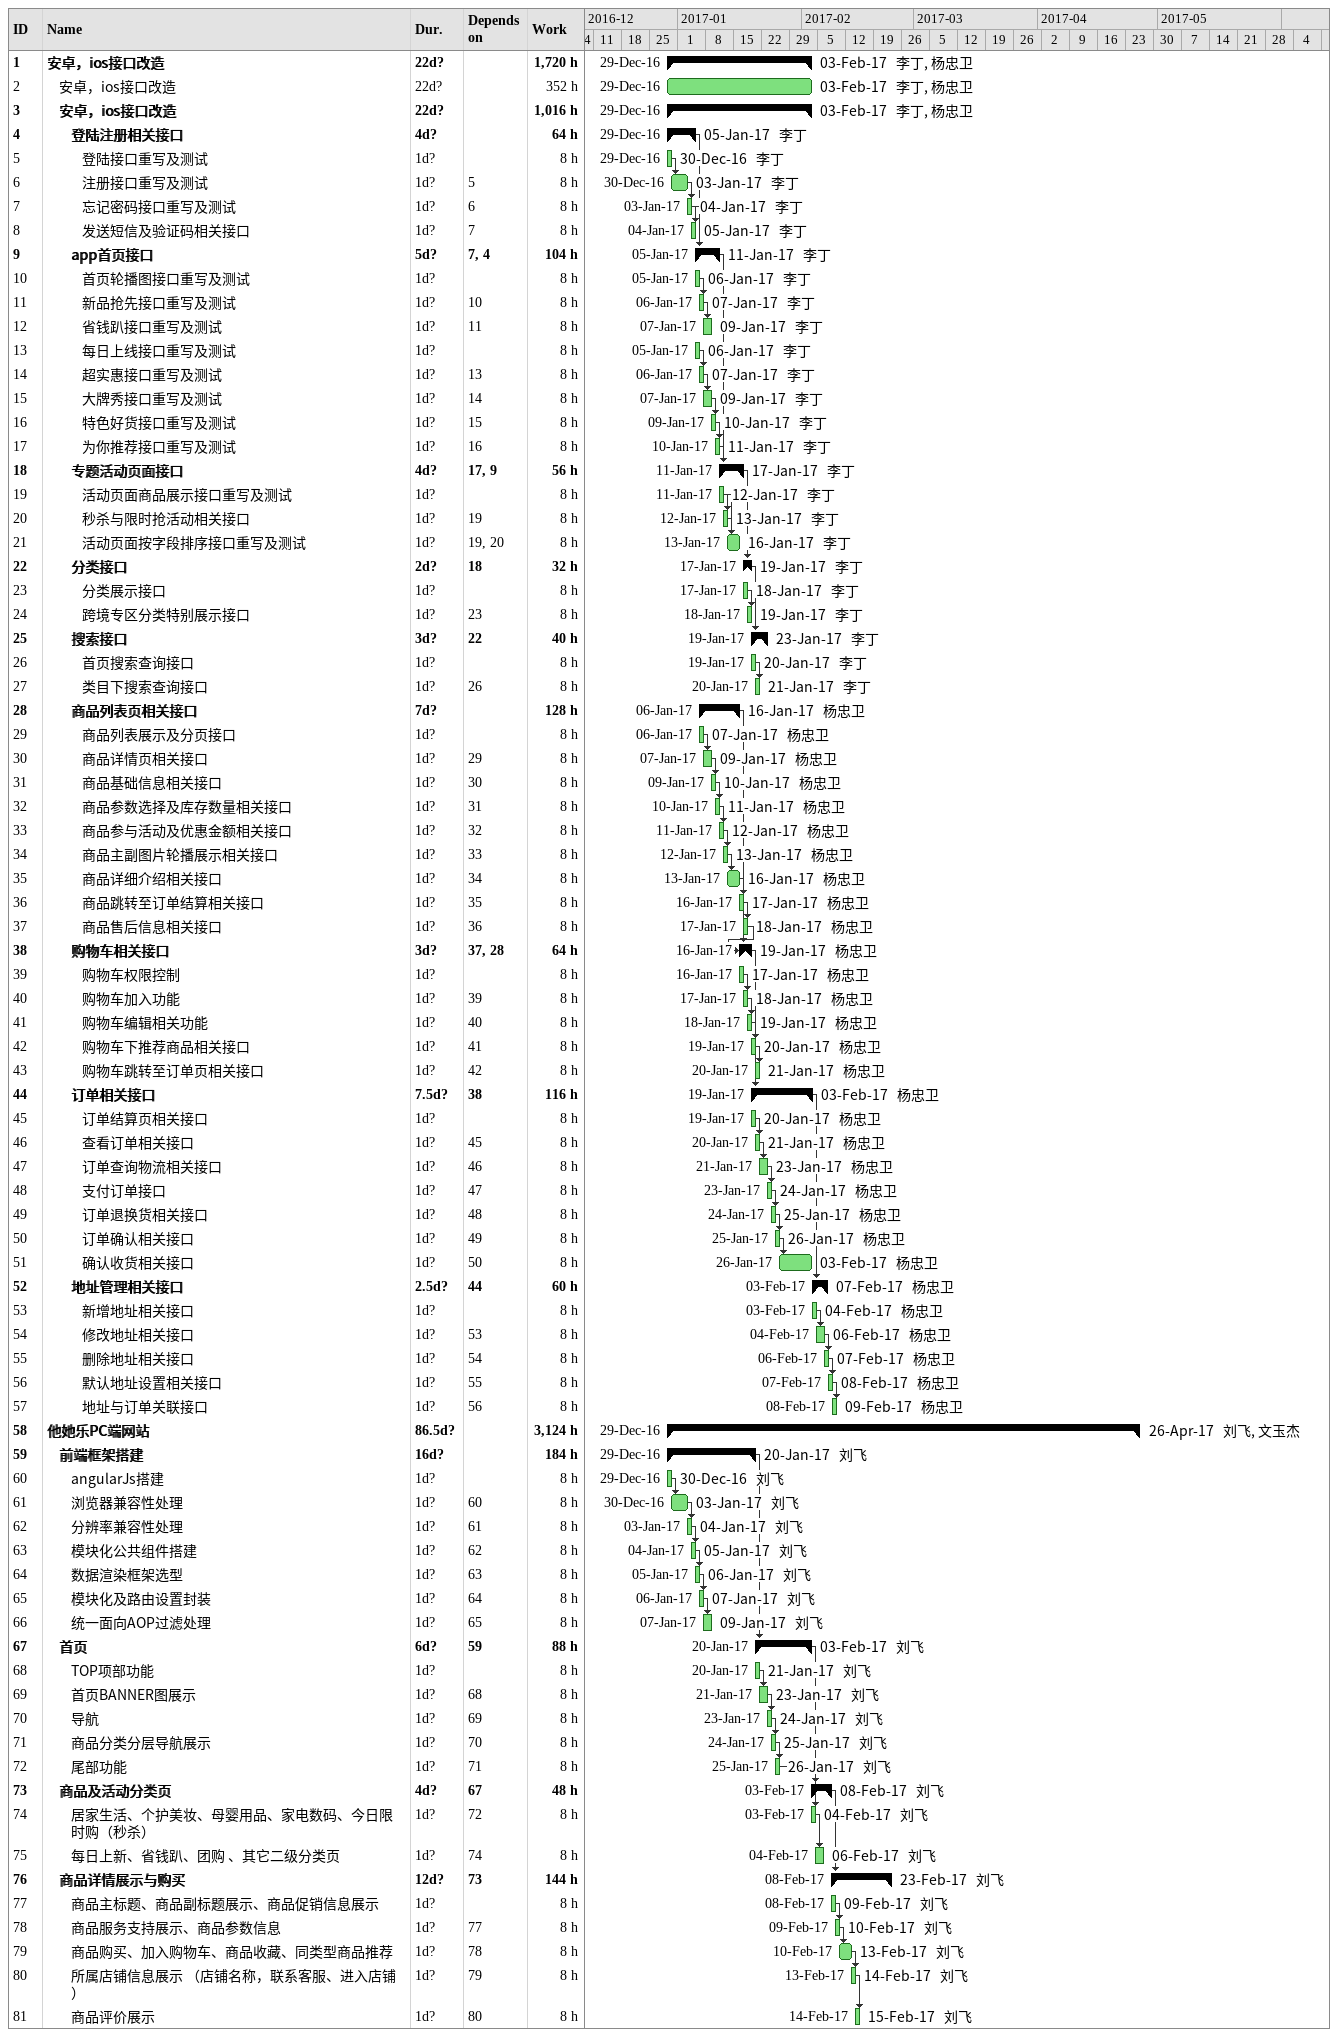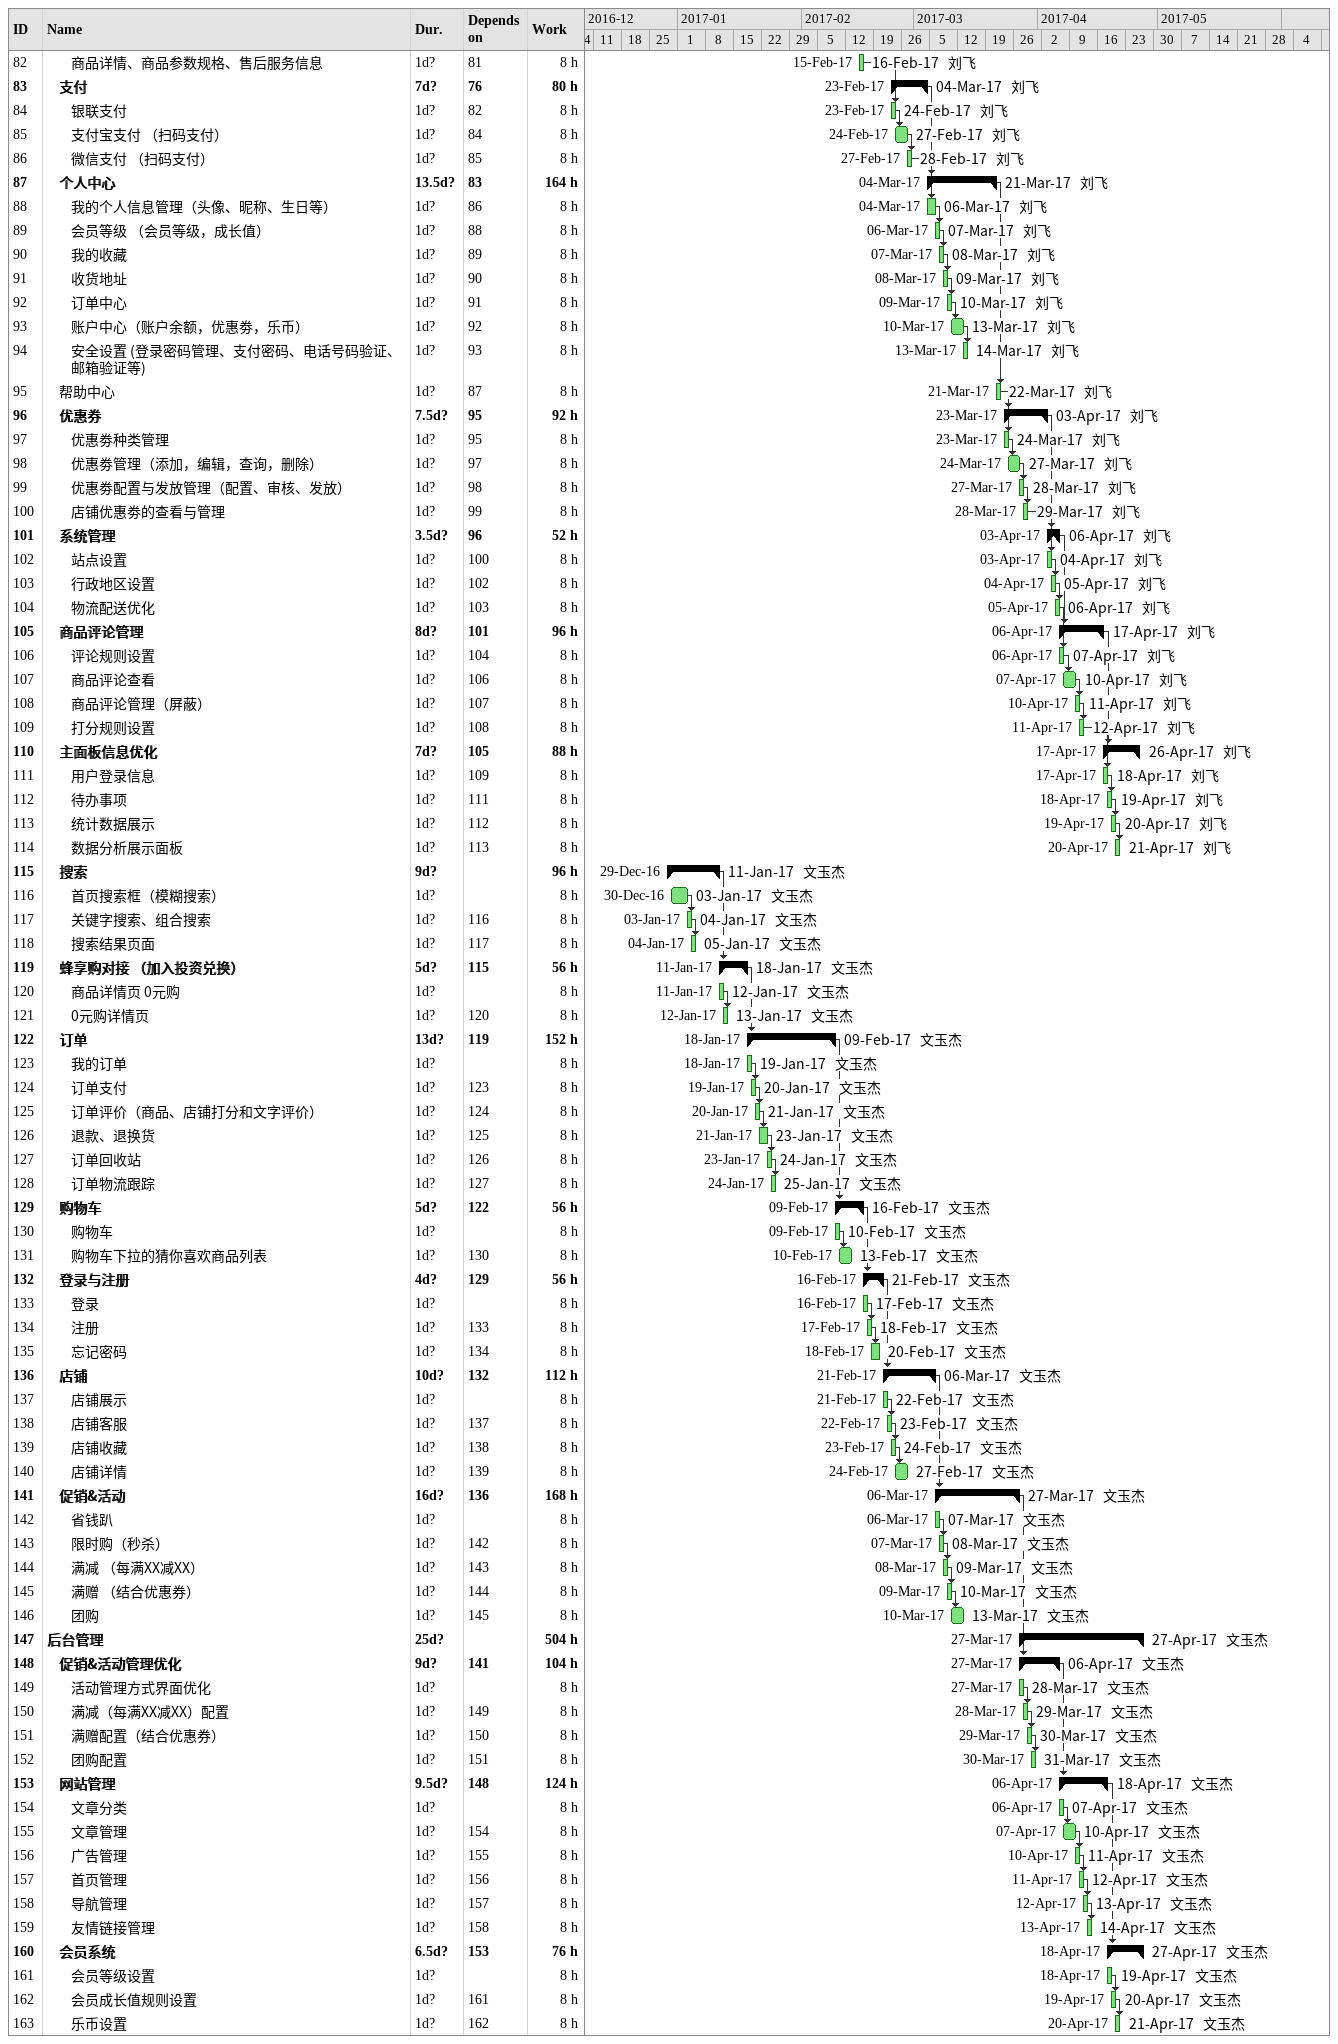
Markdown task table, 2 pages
| ID | Level | Task | Duration | Start | Finish | Predecessors | Resources | Work (h) |
|---|---|---|---|---|---|---|---|---|
| 1 | 1 | **安卓，ios接口改造** | 22d? | 2016-12-29 | 2017-02-03 |  | 李丁, 杨忠卫 | 1720 |
| 2 | 2 | 安卓，ios接口改造 | 22d? | 2016-12-29 | 2017-02-03 |  | 李丁, 杨忠卫 | 352 |
| 3 | 2 | **安卓，ios接口改造** | 22d? | 2016-12-29 | 2017-02-03 |  | 李丁, 杨忠卫 | 1016 |
| 4 | 3 | **登陆注册相关接口** | 4d? | 2016-12-29 | 2017-01-05 |  | 李丁 | 64 |
| 5 | 4 | 登陆接口重写及测试 | 1d? | 2016-12-29 | 2016-12-30 |  | 李丁 | 8 |
| 6 | 4 | 注册接口重写及测试 | 1d? | 2016-12-30 | 2017-01-03 | 5 | 李丁 | 8 |
| 7 | 4 | 忘记密码接口重写及测试 | 1d? | 2017-01-03 | 2017-01-04 | 6 | 李丁 | 8 |
| 8 | 4 | 发送短信及验证码相关接口 | 1d? | 2017-01-04 | 2017-01-05 | 7 | 李丁 | 8 |
| 9 | 3 | **app首页接口** | 5d? | 2017-01-05 | 2017-01-11 | 7, 4 | 李丁 | 104 |
| 10 | 4 | 首页轮播图接口重写及测试 | 1d? | 2017-01-05 | 2017-01-06 |  | 李丁 | 8 |
| 11 | 4 | 新品抢先接口重写及测试 | 1d? | 2017-01-06 | 2017-01-07 | 10 | 李丁 | 8 |
| 12 | 4 | 省钱趴接口重写及测试 | 1d? | 2017-01-07 | 2017-01-09 | 11 | 李丁 | 8 |
| 13 | 4 | 每日上线接口重写及测试 | 1d? | 2017-01-05 | 2017-01-06 |  | 李丁 | 8 |
| 14 | 4 | 超实惠接口重写及测试 | 1d? | 2017-01-06 | 2017-01-07 | 13 | 李丁 | 8 |
| 15 | 4 | 大牌秀接口重写及测试 | 1d? | 2017-01-07 | 2017-01-09 | 14 | 李丁 | 8 |
| 16 | 4 | 特色好货接口重写及测试 | 1d? | 2017-01-09 | 2017-01-10 | 15 | 李丁 | 8 |
| 17 | 4 | 为你推荐接口重写及测试 | 1d? | 2017-01-10 | 2017-01-11 | 16 | 李丁 | 8 |
| 18 | 3 | **专题活动页面接口** | 4d? | 2017-01-11 | 2017-01-17 | 17, 9 | 李丁 | 56 |
| 19 | 4 | 活动页面商品展示接口重写及测试 | 1d? | 2017-01-11 | 2017-01-12 |  | 李丁 | 8 |
| 20 | 4 | 秒杀与限时抢活动相关接口 | 1d? | 2017-01-12 | 2017-01-13 | 19 | 李丁 | 8 |
| 21 | 4 | 活动页面按字段排序接口重写及测试 | 1d? | 2017-01-13 | 2017-01-16 | 19, 20 | 李丁 | 8 |
| 22 | 3 | **分类接口** | 2d? | 2017-01-17 | 2017-01-19 | 18 | 李丁 | 32 |
| 23 | 4 | 分类展示接口 | 1d? | 2017-01-17 | 2017-01-18 |  | 李丁 | 8 |
| 24 | 4 | 跨境专区分类特别展示接口 | 1d? | 2017-01-18 | 2017-01-19 | 23 | 李丁 | 8 |
| 25 | 3 | **搜索接口** | 3d? | 2017-01-19 | 2017-01-23 | 22 | 李丁 | 40 |
| 26 | 4 | 首页搜索查询接口 | 1d? | 2017-01-19 | 2017-01-20 |  | 李丁 | 8 |
| 27 | 4 | 类目下搜索查询接口 | 1d? | 2017-01-20 | 2017-01-21 | 26 | 李丁 | 8 |
| 28 | 3 | **商品列表页相关接口** | 7d? | 2017-01-06 | 2017-01-16 |  | 杨忠卫 | 128 |
| 29 | 4 | 商品列表展示及分页接口 | 1d? | 2017-01-06 | 2017-01-07 |  | 杨忠卫 | 8 |
| 30 | 4 | 商品详情页相关接口 | 1d? | 2017-01-07 | 2017-01-09 | 29 | 杨忠卫 | 8 |
| 31 | 4 | 商品基础信息相关接口 | 1d? | 2017-01-09 | 2017-01-10 | 30 | 杨忠卫 | 8 |
| 32 | 4 | 商品参数选择及库存数量相关接口 | 1d? | 2017-01-10 | 2017-01-11 | 31 | 杨忠卫 | 8 |
| 33 | 4 | 商品参与活动及优惠金额相关接口 | 1d? | 2017-01-11 | 2017-01-12 | 32 | 杨忠卫 | 8 |
| 34 | 4 | 商品主副图片轮播展示相关接口 | 1d? | 2017-01-12 | 2017-01-13 | 33 | 杨忠卫 | 8 |
| 35 | 4 | 商品详细介绍相关接口 | 1d? | 2017-01-13 | 2017-01-16 | 34 | 杨忠卫 | 8 |
| 36 | 4 | 商品跳转至订单结算相关接口 | 1d? | 2017-01-16 | 2017-01-17 | 35 | 杨忠卫 | 8 |
| 37 | 4 | 商品售后信息相关接口 | 1d? | 2017-01-17 | 2017-01-18 | 36 | 杨忠卫 | 8 |
| 38 | 3 | **购物车相关接口** | 3d? | 2017-01-16 | 2017-01-19 | 37, 28 | 杨忠卫 | 64 |
| 39 | 4 | 购物车权限控制 | 1d? | 2017-01-16 | 2017-01-17 |  | 杨忠卫 | 8 |
| 40 | 4 | 购物车加入功能 | 1d? | 2017-01-17 | 2017-01-18 | 39 | 杨忠卫 | 8 |
| 41 | 4 | 购物车编辑相关功能 | 1d? | 2017-01-18 | 2017-01-19 | 40 | 杨忠卫 | 8 |
| 42 | 4 | 购物车下推荐商品相关接口 | 1d? | 2017-01-19 | 2017-01-20 | 41 | 杨忠卫 | 8 |
| 43 | 4 | 购物车跳转至订单页相关接口 | 1d? | 2017-01-20 | 2017-01-21 | 42 | 杨忠卫 | 8 |
| 44 | 3 | **订单相关接口** | 7.5d? | 2017-01-19 | 2017-02-03 | 38 | 杨忠卫 | 116 |
| 45 | 4 | 订单结算页相关接口 | 1d? | 2017-01-19 | 2017-01-20 |  | 杨忠卫 | 8 |
| 46 | 4 | 查看订单相关接口 | 1d? | 2017-01-20 | 2017-01-21 | 45 | 杨忠卫 | 8 |
| 47 | 4 | 订单查询物流相关接口 | 1d? | 2017-01-21 | 2017-01-23 | 46 | 杨忠卫 | 8 |
| 48 | 4 | 支付订单接口 | 1d? | 2017-01-23 | 2017-01-24 | 47 | 杨忠卫 | 8 |
| 49 | 4 | 订单退换货相关接口 | 1d? | 2017-01-24 | 2017-01-25 | 48 | 杨忠卫 | 8 |
| 50 | 4 | 订单确认相关接口 | 1d? | 2017-01-25 | 2017-01-26 | 49 | 杨忠卫 | 8 |
| 51 | 4 | 确认收货相关接口 | 1d? | 2017-01-26 | 2017-02-03 | 50 | 杨忠卫 | 8 |
| 52 | 3 | **地址管理相关接口** | 2.5d? | 2017-02-03 | 2017-02-07 | 44 | 杨忠卫 | 60 |
| 53 | 4 | 新增地址相关接口 | 1d? | 2017-02-03 | 2017-02-04 |  | 杨忠卫 | 8 |
| 54 | 4 | 修改地址相关接口 | 1d? | 2017-02-04 | 2017-02-06 | 53 | 杨忠卫 | 8 |
| 55 | 4 | 删除地址相关接口 | 1d? | 2017-02-06 | 2017-02-07 | 54 | 杨忠卫 | 8 |
| 56 | 4 | 默认地址设置相关接口 | 1d? | 2017-02-07 | 2017-02-08 | 55 | 杨忠卫 | 8 |
| 57 | 4 | 地址与订单关联接口 | 1d? | 2017-02-08 | 2017-02-09 | 56 | 杨忠卫 | 8 |
| 58 | 1 | **他她乐PC端网站** | 86.5d? | 2016-12-29 | 2017-04-26 |  | 刘飞, 文玉杰 | 3124 |
| 59 | 2 | **前端框架搭建** | 16d? | 2016-12-29 | 2017-01-20 |  | 刘飞 | 184 |
| 60 | 3 | angularJs搭建 | 1d? | 2016-12-29 | 2016-12-30 |  | 刘飞 | 8 |
| 61 | 3 | 浏览器兼容性处理 | 1d? | 2016-12-30 | 2017-01-03 | 60 | 刘飞 | 8 |
| 62 | 3 | 分辨率兼容性处理 | 1d? | 2017-01-03 | 2017-01-04 | 61 | 刘飞 | 8 |
| 63 | 3 | 模块化公共组件搭建 | 1d? | 2017-01-04 | 2017-01-05 | 62 | 刘飞 | 8 |
| 64 | 3 | 数据渲染框架选型 | 1d? | 2017-01-05 | 2017-01-06 | 63 | 刘飞 | 8 |
| 65 | 3 | 模块化及路由设置封装 | 1d? | 2017-01-06 | 2017-01-07 | 64 | 刘飞 | 8 |
| 66 | 3 | 统一面向AOP过滤处理 | 1d? | 2017-01-07 | 2017-01-09 | 65 | 刘飞 | 8 |
| 67 | 2 | **首页** | 6d? | 2017-01-20 | 2017-02-03 | 59 | 刘飞 | 88 |
| 68 | 3 | TOP项部功能 | 1d? | 2017-01-20 | 2017-01-21 |  | 刘飞 | 8 |
| 69 | 3 | 首页BANNER图展示 | 1d? | 2017-01-21 | 2017-01-23 | 68 | 刘飞 | 8 |
| 70 | 3 | 导航 | 1d? | 2017-01-23 | 2017-01-24 | 69 | 刘飞 | 8 |
| 71 | 3 | 商品分类分层导航展示 | 1d? | 2017-01-24 | 2017-01-25 | 70 | 刘飞 | 8 |
| 72 | 3 | 尾部功能 | 1d? | 2017-01-25 | 2017-01-26 | 71 | 刘飞 | 8 |
| 73 | 2 | **商品及活动分类页** | 4d? | 2017-02-03 | 2017-02-08 | 67 | 刘飞 | 48 |
| 74 | 3 | 居家生活、个护美妆、母婴用品、家电数码、今日限时购（秒杀） | 1d? | 2017-02-03 | 2017-02-04 | 72 | 刘飞 | 8 |
| 75 | 3 | 每日上新、省钱趴、团购 、其它二级分类页 | 1d? | 2017-02-04 | 2017-02-06 | 74 | 刘飞 | 8 |
| 76 | 2 | **商品详情展示与购买** | 12d? | 2017-02-08 | 2017-02-23 | 73 | 刘飞 | 144 |
| 77 | 3 | 商品主标题、商品副标题展示、商品促销信息展示 | 1d? | 2017-02-08 | 2017-02-09 |  | 刘飞 | 8 |
| 78 | 3 | 商品服务支持展示、商品参数信息 | 1d? | 2017-02-09 | 2017-02-10 | 77 | 刘飞 | 8 |
| 79 | 3 | 商品购买、加入购物车、商品收藏、同类型商品推荐 | 1d? | 2017-02-10 | 2017-02-13 | 78 | 刘飞 | 8 |
| 80 | 3 | 所属店铺信息展示 （店铺名称，联系客服、进入店铺） | 1d? | 2017-02-13 | 2017-02-14 | 79 | 刘飞 | 8 |
| 81 | 3 | 商品评价展示 | 1d? | 2017-02-14 | 2017-02-15 | 80 | 刘飞 | 8 |
| 82 | 3 | 商品详情、商品参数规格、售后服务信息 | 1d? | 2017-02-15 | 2017-02-16 | 81 | 刘飞 | 8 |
| 83 | 2 | **支付** | 7d? | 2017-02-23 | 2017-03-04 | 76 | 刘飞 | 80 |
| 84 | 3 | 银联支付 | 1d? | 2017-02-23 | 2017-02-24 | 82 | 刘飞 | 8 |
| 85 | 3 | 支付宝支付 （扫码支付） | 1d? | 2017-02-24 | 2017-02-27 | 84 | 刘飞 | 8 |
| 86 | 3 | 微信支付 （扫码支付） | 1d? | 2017-02-27 | 2017-02-28 | 85 | 刘飞 | 8 |
| 87 | 2 | **个人中心** | 13.5d? | 2017-03-04 | 2017-03-21 | 83 | 刘飞 | 164 |
| 88 | 3 | 我的个人信息管理（头像、昵称、生日等） | 1d? | 2017-03-04 | 2017-03-06 | 86 | 刘飞 | 8 |
| 89 | 3 | 会员等级 （会员等级，成长值） | 1d? | 2017-03-06 | 2017-03-07 | 88 | 刘飞 | 8 |
| 90 | 3 | 我的收藏 | 1d? | 2017-03-07 | 2017-03-08 | 89 | 刘飞 | 8 |
| 91 | 3 | 收货地址 | 1d? | 2017-03-08 | 2017-03-09 | 90 | 刘飞 | 8 |
| 92 | 3 | 订单中心 | 1d? | 2017-03-09 | 2017-03-10 | 91 | 刘飞 | 8 |
| 93 | 3 | 账户中心（账户余额，优惠劵，乐币） | 1d? | 2017-03-10 | 2017-03-13 | 92 | 刘飞 | 8 |
| 94 | 3 | 安全设置 (登录密码管理、支付密码、电话号码验证、邮箱验证等) | 1d? | 2017-03-13 | 2017-03-14 | 93 | 刘飞 | 8 |
| 95 | 2 | 帮助中心 | 1d? | 2017-03-21 | 2017-03-22 | 87 | 刘飞 | 8 |
| 96 | 2 | **优惠券** | 7.5d? | 2017-03-23 | 2017-04-03 | 95 | 刘飞 | 92 |
| 97 | 3 | 优惠劵种类管理 | 1d? | 2017-03-23 | 2017-03-24 | 95 | 刘飞 | 8 |
| 98 | 3 | 优惠劵管理（添加，编辑，查询，删除） | 1d? | 2017-03-24 | 2017-03-27 | 97 | 刘飞 | 8 |
| 99 | 3 | 优惠劵配置与发放管理（配置、审核、发放） | 1d? | 2017-03-27 | 2017-03-28 | 98 | 刘飞 | 8 |
| 100 | 3 | 店铺优惠劵的查看与管理 | 1d? | 2017-03-28 | 2017-03-29 | 99 | 刘飞 | 8 |
| 101 | 2 | **系统管理** | 3.5d? | 2017-04-03 | 2017-04-06 | 96 | 刘飞 | 52 |
| 102 | 3 | 站点设置 | 1d? | 2017-04-03 | 2017-04-04 | 100 | 刘飞 | 8 |
| 103 | 3 | 行政地区设置 | 1d? | 2017-04-04 | 2017-04-05 | 102 | 刘飞 | 8 |
| 104 | 3 | 物流配送优化 | 1d? | 2017-04-05 | 2017-04-06 | 103 | 刘飞 | 8 |
| 105 | 2 | **商品评论管理** | 8d? | 2017-04-06 | 2017-04-17 | 101 | 刘飞 | 96 |
| 106 | 3 | 评论规则设置 | 1d? | 2017-04-06 | 2017-04-07 | 104 | 刘飞 | 8 |
| 107 | 3 | 商品评论查看 | 1d? | 2017-04-07 | 2017-04-10 | 106 | 刘飞 | 8 |
| 108 | 3 | 商品评论管理（屏蔽） | 1d? | 2017-04-10 | 2017-04-11 | 107 | 刘飞 | 8 |
| 109 | 3 | 打分规则设置 | 1d? | 2017-04-11 | 2017-04-12 | 108 | 刘飞 | 8 |
| 110 | 2 | **主面板信息优化** | 7d? | 2017-04-17 | 2017-04-26 | 105 | 刘飞 | 88 |
| 111 | 3 | 用户登录信息 | 1d? | 2017-04-17 | 2017-04-18 | 109 | 刘飞 | 8 |
| 112 | 3 | 待办事项 | 1d? | 2017-04-18 | 2017-04-19 | 111 | 刘飞 | 8 |
| 113 | 3 | 统计数据展示 | 1d? | 2017-04-19 | 2017-04-20 | 112 | 刘飞 | 8 |
| 114 | 3 | 数据分析展示面板 | 1d? | 2017-04-20 | 2017-04-21 | 113 | 刘飞 | 8 |
| 115 | 2 | **搜索** | 9d? | 2016-12-29 | 2017-01-11 |  | 文玉杰 | 96 |
| 116 | 3 | 首页搜索框（模糊搜索） | 1d? | 2016-12-30 | 2017-01-03 |  | 文玉杰 | 8 |
| 117 | 3 | 关键字搜索、组合搜索 | 1d? | 2017-01-03 | 2017-01-04 | 116 | 文玉杰 | 8 |
| 118 | 3 | 搜索结果页面 | 1d? | 2017-01-04 | 2017-01-05 | 117 | 文玉杰 | 8 |
| 119 | 2 | **蜂享购对接 （加入投资兑换）** | 5d? | 2017-01-11 | 2017-01-18 | 115 | 文玉杰 | 56 |
| 120 | 3 | 商品详情页 0元购 | 1d? | 2017-01-11 | 2017-01-12 |  | 文玉杰 | 8 |
| 121 | 3 | 0元购详情页 | 1d? | 2017-01-12 | 2017-01-13 | 120 | 文玉杰 | 8 |
| 122 | 2 | **订单** | 13d? | 2017-01-18 | 2017-02-09 | 119 | 文玉杰 | 152 |
| 123 | 3 | 我的订单 | 1d? | 2017-01-18 | 2017-01-19 |  | 文玉杰 | 8 |
| 124 | 3 | 订单支付 | 1d? | 2017-01-19 | 2017-01-20 | 123 | 文玉杰 | 8 |
| 125 | 3 | 订单评价（商品、店铺打分和文字评价） | 1d? | 2017-01-20 | 2017-01-21 | 124 | 文玉杰 | 8 |
| 126 | 3 | 退款、退换货 | 1d? | 2017-01-21 | 2017-01-23 | 125 | 文玉杰 | 8 |
| 127 | 3 | 订单回收站 | 1d? | 2017-01-23 | 2017-01-24 | 126 | 文玉杰 | 8 |
| 128 | 3 | 订单物流跟踪 | 1d? | 2017-01-24 | 2017-01-25 | 127 | 文玉杰 | 8 |
| 129 | 2 | **购物车** | 5d? | 2017-02-09 | 2017-02-16 | 122 | 文玉杰 | 56 |
| 130 | 3 | 购物车 | 1d? | 2017-02-09 | 2017-02-10 |  | 文玉杰 | 8 |
| 131 | 3 | 购物车下拉的猜你喜欢商品列表 | 1d? | 2017-02-10 | 2017-02-13 | 130 | 文玉杰 | 8 |
| 132 | 2 | **登录与注册** | 4d? | 2017-02-16 | 2017-02-21 | 129 | 文玉杰 | 56 |
| 133 | 3 | 登录 | 1d? | 2017-02-16 | 2017-02-17 |  | 文玉杰 | 8 |
| 134 | 3 | 注册 | 1d? | 2017-02-17 | 2017-02-18 | 133 | 文玉杰 | 8 |
| 135 | 3 | 忘记密码 | 1d? | 2017-02-18 | 2017-02-20 | 134 | 文玉杰 | 8 |
| 136 | 2 | **店铺** | 10d? | 2017-02-21 | 2017-03-06 | 132 | 文玉杰 | 112 |
| 137 | 3 | 店铺展示 | 1d? | 2017-02-21 | 2017-02-22 |  | 文玉杰 | 8 |
| 138 | 3 | 店铺客服 | 1d? | 2017-02-22 | 2017-02-23 | 137 | 文玉杰 | 8 |
| 139 | 3 | 店铺收藏 | 1d? | 2017-02-23 | 2017-02-24 | 138 | 文玉杰 | 8 |
| 140 | 3 | 店铺详情 | 1d? | 2017-02-24 | 2017-02-27 | 139 | 文玉杰 | 8 |
| 141 | 2 | **促销&活动** | 16d? | 2017-03-06 | 2017-03-27 | 136 | 文玉杰 | 168 |
| 142 | 3 | 省钱趴 | 1d? | 2017-03-06 | 2017-03-07 |  | 文玉杰 | 8 |
| 143 | 3 | 限时购（秒杀） | 1d? | 2017-03-07 | 2017-03-08 | 142 | 文玉杰 | 8 |
| 144 | 3 | 满减 （每满XX减XX） | 1d? | 2017-03-08 | 2017-03-09 | 143 | 文玉杰 | 8 |
| 145 | 3 | 满赠 （结合优惠券） | 1d? | 2017-03-09 | 2017-03-10 | 144 | 文玉杰 | 8 |
| 146 | 3 | 团购 | 1d? | 2017-03-10 | 2017-03-13 | 145 | 文玉杰 | 8 |
| 147 | 1 | **后台管理** | 25d? | 2017-03-27 | 2017-04-27 |  | 文玉杰 | 504 |
| 148 | 2 | **促销&活动管理优化** | 9d? | 2017-03-27 | 2017-04-06 | 141 | 文玉杰 | 104 |
| 149 | 3 | 活动管理方式界面优化 | 1d? | 2017-03-27 | 2017-03-28 |  | 文玉杰 | 8 |
| 150 | 3 | 满减（每满XX减XX）配置 | 1d? | 2017-03-28 | 2017-03-29 | 149 | 文玉杰 | 8 |
| 151 | 3 | 满赠配置（结合优惠券） | 1d? | 2017-03-29 | 2017-03-30 | 150 | 文玉杰 | 8 |
| 152 | 3 | 团购配置 | 1d? | 2017-03-30 | 2017-03-31 | 151 | 文玉杰 | 8 |
| 153 | 2 | **网站管理** | 9.5d? | 2017-04-06 | 2017-04-18 | 148 | 文玉杰 | 124 |
| 154 | 3 | 文章分类 | 1d? | 2017-04-06 | 2017-04-07 |  | 文玉杰 | 8 |
| 155 | 3 | 文章管理 | 1d? | 2017-04-07 | 2017-04-10 | 154 | 文玉杰 | 8 |
| 156 | 3 | 广告管理 | 1d? | 2017-04-10 | 2017-04-11 | 155 | 文玉杰 | 8 |
| 157 | 3 | 首页管理 | 1d? | 2017-04-11 | 2017-04-12 | 156 | 文玉杰 | 8 |
| 158 | 3 | 导航管理 | 1d? | 2017-04-12 | 2017-04-13 | 157 | 文玉杰 | 8 |
| 159 | 3 | 友情链接管理 | 1d? | 2017-04-13 | 2017-04-14 | 158 | 文玉杰 | 8 |
| 160 | 2 | **会员系统** | 6.5d? | 2017-04-18 | 2017-04-27 | 153 | 文玉杰 | 76 |
| 161 | 3 | 会员等级设置 | 1d? | 2017-04-18 | 2017-04-19 |  | 文玉杰 | 8 |
| 162 | 3 | 会员成长值规则设置 | 1d? | 2017-04-19 | 2017-04-20 | 161 | 文玉杰 | 8 |
| 163 | 3 | 乐币设置 | 1d? | 2017-04-20 | 2017-04-21 | 162 | 文玉杰 | 8 |
